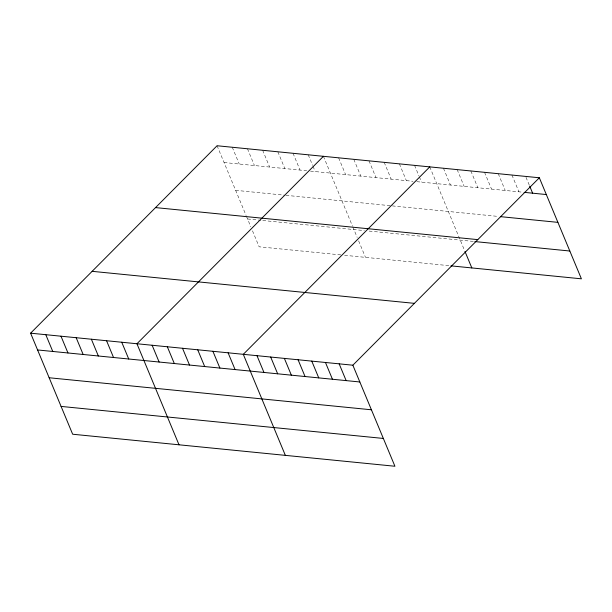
<?xml version="1.0" encoding="UTF-8"?>
<svg xmlns="http://www.w3.org/2000/svg" width="612" height="612" viewBox="0 0 612 612"><rect width="100%" height="100%" fill="white"/><g stroke="black" fill="none" stroke-linecap="round" stroke-linejoin="round"><path stroke-width="0.46" stroke-dasharray="3.06 2.29" d="M224.061 162.517L306.666 170.725M310.468 171.108L413.016 181.297M416.81 181.672L523.49 192.275M235.635 190.332L285.016 195.236M285.965 195.327L391.359 205.808M392.307 205.9L498.543 216.457M247.569 218.981L260.857 220.305M262.755 220.496L364.354 230.594M369.105 231.061L473.948 241.48M340.8 254.913L259.144 246.797L252.266 230.28M344.602 255.288L449.996 265.761M526.006 177.296L529.319 185.237M511.946 175.047L518.922 191.824M498.252 173.693L505.229 190.462M484.551 172.332L491.535 189.1M470.858 170.97L477.842 187.739M457.164 169.608L464.141 186.377M443.463 168.246L450.447 185.015M429.769 166.885L464.6 250.553M414.576 165.378L418.983 175.965M419.358 176.853L421.561 182.147M399.384 163.863L406.368 180.632M384.191 162.356L391.175 179.125M368.998 160.841L375.982 177.618M353.812 159.334L360.789 176.103M338.62 157.827L345.596 174.596M323.427 156.312L352.466 226.08M352.826 226.945L357.163 237.372M358.617 240.853L365.486 257.369M308.234 154.805L312.64 165.401M313.007 166.28L315.211 171.574M293.041 153.298L300.025 170.067M277.848 151.784L284.832 168.56M262.655 150.277L269.64 167.045M247.462 148.77L254.447 165.538M232.269 147.255L239.254 164.031M217.076 145.748L246.123 215.508M246.483 216.38L250.821 226.807"/><path stroke-width="0.92" d="M30.6 333.18L352.856 365.203L394.924 466.252L72.66 434.229L30.6 333.18L217.076 145.748L539.34 177.771L581.4 278.82L450.945 265.86M323.427 156.312L136.943 343.745L179.01 444.794M429.769 166.885L243.293 354.317L285.353 455.366M352.856 365.203L539.34 177.771M524.408 192.367L546.317 194.547M500.371 216.64L557.892 222.355M155.54 207.598L477.796 239.629M474.866 241.572L569.826 251.012M92.137 271.323L414.393 303.353M37.584 349.949L359.841 381.972M49.159 377.757L371.415 409.788M61.085 406.414L383.341 438.444M529.686 186.125L532.624 193.185M464.959 251.417L471.829 267.934M339.163 363.842L346.14 380.61M325.462 362.48L332.446 379.249M311.768 361.118L318.753 377.895M298.075 359.757L305.051 376.533M284.373 358.395L291.358 375.171M270.68 357.033L277.664 373.81M256.986 355.679L263.963 372.448M228.1 352.803L235.077 369.579M212.907 351.296L219.884 368.064M197.714 349.789L204.691 366.557M182.521 348.274L189.506 365.043M167.328 346.767L174.313 363.536M152.136 345.252L159.12 362.029M121.75 342.238L128.734 359.007M106.557 340.723L113.541 357.5M91.372 339.216L98.348 355.985M76.179 337.709L83.156 354.478M60.986 336.195L67.963 352.971M45.793 334.688L52.77 351.456"/></g></svg>
